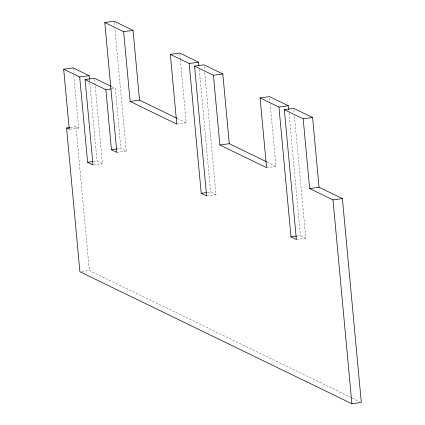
<?xml version="1.0" encoding="UTF-8"?>
<svg xmlns="http://www.w3.org/2000/svg" width="425" height="425" viewBox="0 0 425 425"><rect width="100%" height="100%" fill="white"/><g stroke="black" fill="none" stroke-linecap="round" stroke-linejoin="round"><path stroke-width="0.32" stroke-dasharray="2.12 1.59" d="M111.525 88.894L115.287 88.379L120.865 148.463L126.246 151.077L114.877 28.502M70.332 127.457L75.979 126.682L78.673 127.989L73.775 75.167M69.891 129.195L78.673 127.989M176.795 124.089L186.203 122.793L180.407 60.286M117.098 148.984L120.865 148.463M116.838 152.373L126.246 151.077M93.256 161.489L97.022 160.974L102.404 163.588L95.163 85.505M93.622 164.794L102.404 163.588M266.56 167.652L275.974 166.356L270.05 102.537M207.49 192.461L210.63 192.026L216.017 194.639L204.643 72.064M206.603 195.936L216.017 194.639M297.261 236.024L300.395 235.593L305.782 238.207L294.413 115.627M296.374 239.498L305.782 238.207M81.791 271.495L89.319 270.459L351.767 397.827M111.722 86.647L115.287 88.379M177.342 118.49L186.203 122.793M267.107 162.058L275.974 166.356M352.362 398.113L359.523 401.588M293.861 109.698L294.169 112.992M289.027 113.013L300.395 235.593M269.625 97.931L269.992 101.878M204.096 66.13L204.398 69.429M199.261 69.45L210.63 192.026M179.855 54.368L180.343 59.633M114.325 22.567L114.633 25.861M94.616 79.597L95.099 84.846M89.473 79.608L89.718 82.232M89.776 82.891L97.022 160.974M73.1 67.904L73.53 72.526M75.979 126.682L89.319 270.459"/><path stroke-width="0.64" d="M104.794 22.541L123.643 31.689L130.114 101.432L176.795 124.089L170.324 54.347L189.173 63.495L201.216 193.322L206.603 195.936L194.56 66.109L213.414 75.257L219.884 144.999L266.56 167.652L260.089 97.909L278.943 107.058L290.987 236.884L296.374 239.498L284.33 109.671L303.179 118.819L309.65 188.562L319.058 187.266L342.401 198.592L361.314 402.459L351.9 403.75L79.905 271.75L66.571 127.978L69.264 129.285L63.686 69.195L79.693 76.968L87.608 162.265L92.995 164.879L85.08 79.581L105.878 89.67L111.451 149.759L116.838 152.373L104.794 22.541L114.203 21.25L133.057 30.398L139.528 100.141L176.752 118.208M123.643 31.689L133.057 30.398M170.324 54.347L179.738 53.051L198.587 62.199L198.889 65.493M63.686 69.195L73.1 67.904L89.107 75.671L89.409 78.954M79.693 76.968L89.107 75.671M189.173 63.495L198.587 62.199M85.08 79.581L94.493 78.285L111.132 86.36M194.56 66.109L203.973 64.812L222.822 73.961L229.293 143.703L266.517 161.771M105.878 89.67L110.898 88.984M213.414 75.257L222.822 73.961M130.114 101.432L139.528 100.141M260.089 97.909L269.503 96.613L288.352 105.761L288.718 109.719M66.571 127.978L69.705 127.548M278.943 107.058L288.352 105.761M284.33 109.671L293.739 108.375L312.593 117.523L319.058 187.266M303.179 118.819L312.593 117.523M111.451 149.759L116.471 149.069M87.608 162.265L92.629 161.574M219.884 144.999L229.293 143.703M201.216 193.322L206.237 192.631M309.65 188.562L332.987 199.888L342.401 198.592M290.987 236.884L296.634 236.109M332.987 199.888L351.9 403.75"/></g></svg>
